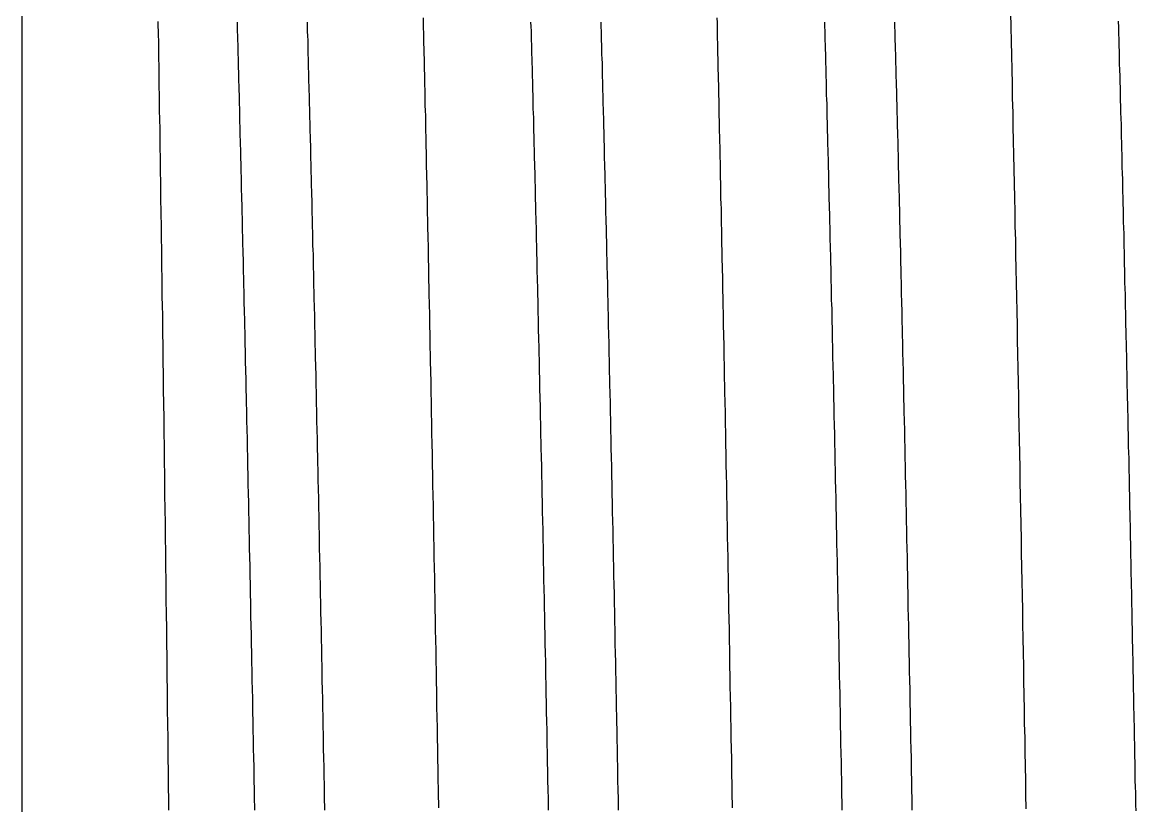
# Model space of a CAD drawing. Header units: millimetres. Extents: x 0 to 3800, y -67 to 2530.
# Drawn here: x 2211.92 to 2217.76, y 974.43 to 978.53 of the extents above; entities that cross this region are included whole.
import ezdxf

# ---------------------------------------------------------------- set-up
doc = ezdxf.new("R2010")
doc.units = ezdxf.units.MM
doc.layers.add('내부선 및 부속', color=4, linetype='Continuous')

msp = doc.modelspace()

# ---------------------------------------------------------------- linework, layer by layer
at = {"layer": '내부선 및 부속', "linetype": 'Continuous'}
msp.add_line((2211.9237, 950.8202), (2211.9237, 981.6162), dxfattribs=at)
at = {"layer": '내부선 및 부속', "linetype": 'Continuous', "flags": 128}
for points in [[(2217.1039, 978.5805), (2217.1059, 978.5065), (2217.1079, 978.4325), (2217.1089, 978.3575), (2217.1109, 978.2835), (2217.1129, 978.2085), (2217.1139, 978.1345), (2217.1159, 978.0595), (2217.1169, 977.9855), (2217.1189, 977.9105), (2217.1209, 977.8365), (2217.1219, 977.7615), (2217.1239, 977.6875), (2217.1249, 977.6125), (2217.1269, 977.5385), (2217.1279, 977.4635), (2217.1299, 977.3895), (2217.1309, 977.3155), (2217.1329, 977.2405), (2217.1339, 977.1665), (2217.1359, 977.0915), (2217.1369, 977.0175), (2217.1389, 976.9425), (2217.1399, 976.8685), (2217.1419, 976.7935), (2217.1429, 976.7195), (2217.1449, 976.6445), (2217.1459, 976.5705), (2217.1469, 976.4955), (2217.1489, 976.4215), (2217.1499, 976.3465), (2217.1519, 976.2725), (2217.1529, 976.1975), (2217.1539, 976.1235), (2217.1559, 976.0485), (2217.1569, 975.9745), (2217.1589, 975.9005), (2217.1599, 975.8255), (2217.1609, 975.7515), (2217.1629, 975.6765), (2217.1639, 975.6025), (2217.1649, 975.5275), (2217.1669, 975.4535), (2217.1679, 975.3785), (2217.1689, 975.3045), (2217.1709, 975.2295), (2217.1719, 975.1555), (2217.1729, 975.0805), (2217.1749, 975.0065), (2217.1759, 974.9315), (2217.1769, 974.8575), (2217.1789, 974.7825), (2217.1799, 974.7085), (2217.1809, 974.6345), (2217.1829, 974.5595), (2217.1839, 974.4855), (2217.1849, 974.4105)], [(2212.6919, 974.4045), (2212.6919, 974.4295), (2212.6919, 974.4545), (2212.6919, 974.4795), (2212.6909, 974.5045), (2212.6909, 974.5295), (2212.6909, 974.5545), (2212.6899, 974.5795), (2212.6899, 974.6045), (2212.6899, 974.6295), (2212.6889, 974.6545), (2212.6889, 974.6795), (2212.6889, 974.7055), (2212.6889, 974.7305), (2212.6879, 974.7555), (2212.6879, 974.7805), (2212.6879, 974.8055), (2212.6869, 974.8305), (2212.6869, 974.8555), (2212.6869, 974.8805), (2212.6859, 974.9055), (2212.6859, 974.9305), (2212.6859, 974.9555), (2212.6859, 974.9805), (2212.6849, 975.0055), (2212.6849, 975.0305), (2212.6849, 975.0555), (2212.6839, 975.0805), (2212.6839, 975.1055), (2212.6839, 975.1305), (2212.6829, 975.1555), (2212.6829, 975.1805), (2212.6829, 975.2055), (2212.6829, 975.2305), (2212.6819, 975.2555), (2212.6819, 975.2805), (2212.6819, 975.3055), (2212.6809, 975.3305), (2212.6809, 975.3555), (2212.6809, 975.3805), (2212.6799, 975.4055), (2212.6799, 975.4315), (2212.6799, 975.4565), (2212.6789, 975.4815), (2212.6789, 975.5065), (2212.6789, 975.5315), (2212.6779, 975.5565), (2212.6779, 975.5815), (2212.6779, 975.6065), (2212.6779, 975.6315), (2212.6769, 975.6565), (2212.6769, 975.6815), (2212.6769, 975.7065), (2212.6759, 975.7315), (2212.6759, 975.7565), (2212.6759, 975.7815), (2212.6749, 975.8065), (2212.6749, 975.8315), (2212.6749, 975.8565), (2212.6739, 975.8815), (2212.6739, 975.9065), (2212.6739, 975.9315), (2212.6729, 975.9565), (2212.6729, 975.9815), (2212.6729, 976.0065), (2212.6719, 976.0315), (2212.6719, 976.0565), (2212.6719, 976.0815), (2212.6719, 976.1065), (2212.6709, 976.1315), (2212.6709, 976.1575), (2212.6709, 976.1825), (2212.6699, 976.2075), (2212.6699, 976.2325), (2212.6699, 976.2325), (2212.6699, 976.2575), (2212.6689, 976.2825), (2212.6689, 976.3075), (2212.6689, 976.3325), (2212.6679, 976.3575), (2212.6679, 976.3825), (2212.6679, 976.4075), (2212.6669, 976.4325), (2212.6669, 976.4575), (2212.6669, 976.4825), (2212.6659, 976.5075), (2212.6659, 976.5325), (2212.6659, 976.5575), (2212.6649, 976.5825), (2212.6649, 976.6075), (2212.6649, 976.6325), (2212.6639, 976.6575), (2212.6639, 976.6825), (2212.6639, 976.7075), (2212.6629, 976.7325), (2212.6629, 976.7575), (2212.6629, 976.7825), (2212.6619, 976.8075), (2212.6619, 976.8325), (2212.6619, 976.8575), (2212.6609, 976.8835), (2212.6609, 976.9085), (2212.6609, 976.9335), (2212.6599, 976.9585), (2212.6599, 976.9835), (2212.6599, 977.0085), (2212.6589, 977.0335), (2212.6589, 977.0585), (2212.6579, 977.0835), (2212.6579, 977.1085), (2212.6579, 977.1335), (2212.6569, 977.1585), (2212.6569, 977.1835), (2212.6569, 977.2085), (2212.6559, 977.2335), (2212.6559, 977.2585), (2212.6559, 977.2835), (2212.6549, 977.3085), (2212.6549, 977.3335), (2212.6549, 977.3585), (2212.6539, 977.3835), (2212.6539, 977.4085), (2212.6539, 977.4335), (2212.6529, 977.4585), (2212.6529, 977.4835), (2212.6519, 977.5085), (2212.6519, 977.5335), (2212.6519, 977.5585), (2212.6509, 977.5835), (2212.6509, 977.6085), (2212.6509, 977.6345), (2212.6499, 977.6595), (2212.6499, 977.6845), (2212.6499, 977.7095), (2212.6489, 977.7345), (2212.6489, 977.7595), (2212.6479, 977.7845), (2212.6479, 977.8095), (2212.6479, 977.8345), (2212.6469, 977.8595), (2212.6469, 977.8845), (2212.6469, 977.9095), (2212.6459, 977.9345), (2212.6459, 977.9595), (2212.6459, 977.9845), (2212.6449, 978.0095), (2212.6449, 978.0345), (2212.6439, 978.0595), (2212.6439, 978.0845), (2212.6439, 978.1095), (2212.6429, 978.1345), (2212.6429, 978.1595), (2212.6419, 978.1845), (2212.6419, 978.2095), (2212.6419, 978.2345), (2212.6409, 978.2595), (2212.6409, 978.2845), (2212.6409, 978.3095), (2212.6399, 978.3345), (2212.6399, 978.3595), (2212.6389, 978.3855), (2212.6389, 978.4105), (2212.6389, 978.4355), (2212.6379, 978.4605), (2212.6379, 978.4855), (2212.6369, 978.5105), (2212.6369, 978.5355)], [(2213.0499, 978.5325), (2213.0499, 978.5085), (2213.0509, 978.4845), (2213.0519, 978.4605), (2213.0519, 978.4375), (2213.0529, 978.4135), (2213.0529, 978.3895), (2213.0539, 978.3655), (2213.0549, 978.3415), (2213.0549, 978.3175), (2213.0559, 978.2935), (2213.0569, 978.2705), (2213.0569, 978.2465), (2213.0579, 978.2225), (2213.0589, 978.1985), (2213.0589, 978.1745), (2213.0599, 978.1505), (2213.0599, 978.1265), (2213.0609, 978.1035), (2213.0619, 978.0795), (2213.0619, 978.0555), (2213.0629, 978.0315), (2213.0629, 978.0075), (2213.0639, 977.9835), (2213.0649, 977.9595), (2213.0649, 977.9365), (2213.0659, 977.9125), (2213.0659, 977.8885), (2213.0669, 977.8645), (2213.0679, 977.8405), (2213.0679, 977.8165), (2213.0689, 977.7925), (2213.0689, 977.7685), (2213.0699, 977.7455), (2213.0709, 977.7215), (2213.0709, 977.6975), (2213.0719, 977.6735), (2213.0719, 977.6495), (2213.0729, 977.6255), (2213.0729, 977.6015), (2213.0739, 977.5785), (2213.0749, 977.5545), (2213.0749, 977.5305), (2213.0759, 977.5065), (2213.0759, 977.4825), (2213.0769, 977.4585), (2213.0769, 977.4345), (2213.0779, 977.4115), (2213.0789, 977.3875), (2213.0789, 977.3635), (2213.0799, 977.3395), (2213.0799, 977.3155), (2213.0809, 977.2915), (2213.0809, 977.2675), (2213.0819, 977.2445), (2213.0819, 977.2205), (2213.0829, 977.1965), (2213.0839, 977.1725), (2213.0839, 977.1485), (2213.0849, 977.1245), (2213.0849, 977.1005), (2213.0859, 977.0775), (2213.0859, 977.0535), (2213.0869, 977.0295), (2213.0869, 977.0055), (2213.0879, 976.9815), (2213.0879, 976.9575), (2213.0889, 976.9335), (2213.0899, 976.9095), (2213.0899, 976.8865), (2213.0909, 976.8625), (2213.0909, 976.8385), (2213.0919, 976.8145), (2213.0919, 976.7905), (2213.0929, 976.7665), (2213.0929, 976.7425), (2213.0939, 976.7195), (2213.0939, 976.6955), (2213.0939, 976.6955), (2213.0949, 976.6715), (2213.0949, 976.6475), (2213.0959, 976.6235), (2213.0959, 976.5995), (2213.0969, 976.5755), (2213.0969, 976.5525), (2213.0979, 976.5285), (2213.0989, 976.5045), (2213.0989, 976.4805), (2213.0999, 976.4565), (2213.0999, 976.4325), (2213.1009, 976.4085), (2213.1009, 976.3855), (2213.1019, 976.3615), (2213.1019, 976.3375), (2213.1029, 976.3135), (2213.1029, 976.2895), (2213.1039, 976.2655), (2213.1039, 976.2415), (2213.1049, 976.2175), (2213.1049, 976.1945), (2213.1059, 976.1705), (2213.1059, 976.1465), (2213.1069, 976.1225), (2213.1069, 976.0985), (2213.1079, 976.0745), (2213.1079, 976.0505), (2213.1089, 976.0275), (2213.1089, 976.0035), (2213.1099, 975.9795), (2213.1099, 975.9555), (2213.1109, 975.9315), (2213.1109, 975.9075), (2213.1119, 975.8835), (2213.1119, 975.8605), (2213.1129, 975.8365), (2213.1129, 975.8125), (2213.1139, 975.7885), (2213.1139, 975.7645), (2213.1149, 975.7405), (2213.1149, 975.7165), (2213.1159, 975.6935), (2213.1159, 975.6695), (2213.1169, 975.6455), (2213.1169, 975.6215), (2213.1179, 975.5975), (2213.1179, 975.5735), (2213.1189, 975.5495), (2213.1189, 975.5255), (2213.1199, 975.5025), (2213.1199, 975.4785), (2213.1209, 975.4545), (2213.1209, 975.4305), (2213.1209, 975.4065), (2213.1219, 975.3825), (2213.1219, 975.3585), (2213.1229, 975.3355), (2213.1229, 975.3115), (2213.1239, 975.2875), (2213.1239, 975.2635), (2213.1249, 975.2395), (2213.1249, 975.2155), (2213.1259, 975.1915), (2213.1259, 975.1685), (2213.1269, 975.1445), (2213.1269, 975.1205), (2213.1279, 975.0965), (2213.1279, 975.0725), (2213.1289, 975.0485), (2213.1289, 975.0245), (2213.1299, 975.0005), (2213.1299, 974.9775), (2213.1299, 974.9535), (2213.1309, 974.9295), (2213.1309, 974.9055), (2213.1319, 974.8815), (2213.1319, 974.8575), (2213.1329, 974.8335), (2213.1329, 974.8105), (2213.1339, 974.7865), (2213.1339, 974.7625), (2213.1349, 974.7385), (2213.1349, 974.7145), (2213.1359, 974.6905), (2213.1359, 974.6665), (2213.1369, 974.6435), (2213.1369, 974.6195), (2213.1369, 974.5955), (2213.1379, 974.5715), (2213.1379, 974.5475), (2213.1389, 974.5235), (2213.1389, 974.4995), (2213.1399, 974.4755), (2213.1399, 974.4525), (2213.1409, 974.4285), (2213.1409, 974.4045)], [(2213.4169, 978.5315), (2213.4179, 978.5075), (2213.4179, 978.4835), (2213.4189, 978.4595), (2213.4199, 978.4355), (2213.4199, 978.4125), (2213.4209, 978.3885), (2213.4209, 978.3645), (2213.4219, 978.3405), (2213.4229, 978.3165), (2213.4229, 978.2925), (2213.4239, 978.2685), (2213.4249, 978.2445), (2213.4249, 978.2215), (2213.4259, 978.1975), (2213.4259, 978.1735), (2213.4269, 978.1495), (2213.4279, 978.1255), (2213.4279, 978.1015), (2213.4289, 978.0775), (2213.4289, 978.0545), (2213.4299, 978.0305), (2213.4309, 978.0065), (2213.4309, 977.9825), (2213.4319, 977.9585), (2213.4329, 977.9345), (2213.4329, 977.9105), (2213.4339, 977.8875), (2213.4339, 977.8635), (2213.4349, 977.8395), (2213.4349, 977.8155), (2213.4359, 977.7915), (2213.4369, 977.7675), (2213.4369, 977.7435), (2213.4379, 977.7205), (2213.4379, 977.6965), (2213.4389, 977.6725), (2213.4399, 977.6485), (2213.4399, 977.6245), (2213.4409, 977.6005), (2213.4409, 977.5765), (2213.4419, 977.5535), (2213.4419, 977.5295), (2213.4429, 977.5055), (2213.4439, 977.4815), (2213.4439, 977.4575), (2213.4449, 977.4335), (2213.4449, 977.4095), (2213.4459, 977.3865), (2213.4459, 977.3625), (2213.4469, 977.3385), (2213.4479, 977.3145), (2213.4479, 977.2905), (2213.4489, 977.2665), (2213.4489, 977.2425), (2213.4499, 977.2185), (2213.4499, 977.1955), (2213.4509, 977.1715), (2213.4509, 977.1475), (2213.4519, 977.1235), (2213.4529, 977.0995), (2213.4529, 977.0755), (2213.4539, 977.0515), (2213.4539, 977.0285), (2213.4549, 977.0045), (2213.4549, 976.9805), (2213.4559, 976.9565), (2213.4559, 976.9325), (2213.4569, 976.9085), (2213.4569, 976.8845), (2213.4579, 976.8615), (2213.4579, 976.8375), (2213.4589, 976.8135), (2213.4599, 976.7895), (2213.4599, 976.7655), (2213.4609, 976.7415), (2213.4609, 976.7175), (2213.4609, 976.7175), (2213.4619, 976.6945), (2213.4619, 976.6705), (2213.4629, 976.6465), (2213.4629, 976.6225), (2213.4639, 976.5985), (2213.4639, 976.5745), (2213.4649, 976.5505), (2213.4649, 976.5265), (2213.4659, 976.5035), (2213.4659, 976.4795), (2213.4669, 976.4555), (2213.4669, 976.4315), (2213.4679, 976.4075), (2213.4679, 976.3835), (2213.4689, 976.3595), (2213.4689, 976.3365), (2213.4699, 976.3125), (2213.4699, 976.2885), (2213.4709, 976.2645), (2213.4709, 976.2405), (2213.4719, 976.2165), (2213.4729, 976.1925), (2213.4729, 976.1695), (2213.4739, 976.1455), (2213.4739, 976.1215), (2213.4749, 976.0975), (2213.4749, 976.0735), (2213.4759, 976.0495), (2213.4759, 976.0255), (2213.4769, 976.0025), (2213.4769, 975.9785), (2213.4779, 975.9545), (2213.4779, 975.9305), (2213.4789, 975.9065), (2213.4789, 975.8825), (2213.4799, 975.8585), (2213.4799, 975.8345), (2213.4799, 975.8115), (2213.4809, 975.7875), (2213.4809, 975.7635), (2213.4819, 975.7395), (2213.4819, 975.7155), (2213.4829, 975.6915), (2213.4829, 975.6675), (2213.4839, 975.6445), (2213.4839, 975.6205), (2213.4849, 975.5965), (2213.4849, 975.5725), (2213.4859, 975.5485), (2213.4859, 975.5245), (2213.4869, 975.5005), (2213.4869, 975.4775), (2213.4879, 975.4535), (2213.4879, 975.4295), (2213.4889, 975.4055), (2213.4889, 975.3815), (2213.4899, 975.3575), (2213.4899, 975.3335), (2213.4909, 975.3095), (2213.4909, 975.2865), (2213.4919, 975.2625), (2213.4919, 975.2385), (2213.4929, 975.2145), (2213.4929, 975.1905), (2213.4939, 975.1665), (2213.4939, 975.1425), (2213.4939, 975.1195), (2213.4949, 975.0955), (2213.4949, 975.0715), (2213.4959, 975.0475), (2213.4959, 975.0235), (2213.4969, 974.9995), (2213.4969, 974.9755), (2213.4979, 974.9525), (2213.4979, 974.9285), (2213.4989, 974.9045), (2213.4989, 974.8805), (2213.4999, 974.8565), (2213.4999, 974.8325), (2213.5009, 974.8085), (2213.5009, 974.7845), (2213.5019, 974.7615), (2213.5019, 974.7375), (2213.5019, 974.7135), (2213.5029, 974.6895), (2213.5029, 974.6655), (2213.5039, 974.6415), (2213.5039, 974.6175), (2213.5049, 974.5945), (2213.5049, 974.5705), (2213.5059, 974.5465), (2213.5059, 974.5225), (2213.5069, 974.4985), (2213.5069, 974.4745), (2213.5069, 974.4505), (2213.5079, 974.4275), (2213.5079, 974.4035)], [(2214.0249, 978.5555), (2214.0259, 978.5285), (2214.0259, 978.5015), (2214.0269, 978.4745), (2214.0279, 978.4475), (2214.0279, 978.4205), (2214.0289, 978.3935), (2214.0289, 978.3665), (2214.0299, 978.3395), (2214.0309, 978.3115), (2214.0309, 978.2845), (2214.0319, 978.2575), (2214.0319, 978.2305), (2214.0329, 978.2035), (2214.0339, 978.1765), (2214.0339, 978.1495), (2214.0349, 978.1225), (2214.0349, 978.0955), (2214.0359, 978.0685), (2214.0369, 978.0415), (2214.0369, 978.0145), (2214.0379, 977.9875), (2214.0379, 977.9605), (2214.0389, 977.9335), (2214.0389, 977.9065), (2214.0399, 977.8795), (2214.0409, 977.8525), (2214.0409, 977.8255), (2214.0419, 977.7975), (2214.0419, 977.7705), (2214.0429, 977.7435), (2214.0429, 977.7165), (2214.0439, 977.6895), (2214.0449, 977.6625), (2214.0449, 977.6355), (2214.0459, 977.6085), (2214.0459, 977.5815), (2214.0469, 977.5545), (2214.0469, 977.5275), (2214.0479, 977.5005), (2214.0479, 977.4735), (2214.0489, 977.4465), (2214.0499, 977.4195), (2214.0499, 977.3925), (2214.0509, 977.3655), (2214.0509, 977.3385), (2214.0519, 977.3105), (2214.0519, 977.2835), (2214.0529, 977.2565), (2214.0529, 977.2295), (2214.0529, 977.2295), (2214.0539, 977.2025), (2214.0539, 977.1755), (2214.0549, 977.1485), (2214.0559, 977.1215), (2214.0559, 977.0945), (2214.0569, 977.0675), (2214.0569, 977.0405), (2214.0579, 977.0135), (2214.0579, 976.9865), (2214.0589, 976.9595), (2214.0589, 976.9325), (2214.0599, 976.9055), (2214.0599, 976.8785), (2214.0609, 976.8515), (2214.0609, 976.8245), (2214.0619, 976.7965), (2214.0619, 976.7695), (2214.0629, 976.7425), (2214.0639, 976.7155), (2214.0639, 976.6885), (2214.0649, 976.6615), (2214.0649, 976.6345), (2214.0659, 976.6075), (2214.0659, 976.5805), (2214.0669, 976.5535), (2214.0669, 976.5265), (2214.0679, 976.4995), (2214.0679, 976.4725), (2214.0689, 976.4455), (2214.0689, 976.4185), (2214.0699, 976.3915), (2214.0699, 976.3645), (2214.0709, 976.3375), (2214.0709, 976.3095), (2214.0719, 976.2825), (2214.0719, 976.2555), (2214.0729, 976.2285), (2214.0729, 976.2015), (2214.0739, 976.1745), (2214.0739, 976.1475), (2214.0749, 976.1205), (2214.0749, 976.0935), (2214.0759, 976.0665), (2214.0759, 976.0395), (2214.0769, 976.0125), (2214.0769, 975.9855), (2214.0779, 975.9585), (2214.0779, 975.9315), (2214.0789, 975.9045), (2214.0789, 975.8775), (2214.0799, 975.8505), (2214.0799, 975.8235), (2214.0809, 975.7955), (2214.0809, 975.7685), (2214.0819, 975.7415), (2214.0819, 975.7145), (2214.0829, 975.6875), (2214.0829, 975.6605), (2214.0839, 975.6335), (2214.0839, 975.6065), (2214.0849, 975.5795), (2214.0849, 975.5525), (2214.0859, 975.5255), (2214.0859, 975.4985), (2214.0869, 975.4715), (2214.0869, 975.4445), (2214.0879, 975.4175), (2214.0879, 975.3905), (2214.0889, 975.3635), (2214.0889, 975.3365), (2214.0899, 975.3085), (2214.0899, 975.2815), (2214.0909, 975.2545), (2214.0909, 975.2275), (2214.0919, 975.2005), (2214.0919, 975.1735), (2214.0929, 975.1465), (2214.0929, 975.1195), (2214.0939, 975.0925), (2214.0939, 975.0655), (2214.0949, 975.0385), (2214.0949, 975.0115), (2214.0959, 974.9845), (2214.0959, 974.9575), (2214.0959, 974.9305), (2214.0969, 974.9035), (2214.0969, 974.8765), (2214.0979, 974.8495), (2214.0979, 974.8215), (2214.0989, 974.7945), (2214.0989, 974.7675), (2214.0999, 974.7405), (2214.0999, 974.7135), (2214.1009, 974.6865), (2214.1009, 974.6595), (2214.1019, 974.6325), (2214.1019, 974.6055), (2214.1029, 974.5785), (2214.1029, 974.5515), (2214.1039, 974.5245), (2214.1039, 974.5245), (2214.1039, 974.4975), (2214.1039, 974.4705), (2214.1049, 974.4435), (2214.1049, 974.4165)], [(2214.5889, 978.5325), (2214.5899, 978.5085), (2214.5909, 978.4845), (2214.5909, 978.4605), (2214.5919, 978.4375), (2214.5929, 978.4135), (2214.5929, 978.3895), (2214.5939, 978.3655), (2214.5949, 978.3415), (2214.5949, 978.3175), (2214.5959, 978.2935), (2214.5959, 978.2705), (2214.5969, 978.2465), (2214.5979, 978.2225), (2214.5979, 978.1985), (2214.5989, 978.1745), (2214.5999, 978.1505), (2214.5999, 978.1265), (2214.6009, 978.1035), (2214.6009, 978.0795), (2214.6019, 978.0555), (2214.6029, 978.0315), (2214.6029, 978.0075), (2214.6039, 977.9835), (2214.6039, 977.9595), (2214.6049, 977.9365), (2214.6059, 977.9125), (2214.6059, 977.8885), (2214.6069, 977.8645), (2214.6069, 977.8405), (2214.6079, 977.8165), (2214.6089, 977.7925), (2214.6089, 977.7695), (2214.6099, 977.7455), (2214.6099, 977.7215), (2214.6109, 977.6975), (2214.6119, 977.6735), (2214.6119, 977.6495), (2214.6129, 977.6255), (2214.6129, 977.6015), (2214.6139, 977.5785), (2214.6139, 977.5545), (2214.6149, 977.5305), (2214.6159, 977.5065), (2214.6159, 977.4825), (2214.6169, 977.4585), (2214.6169, 977.4345), (2214.6179, 977.4115), (2214.6179, 977.3875), (2214.6189, 977.3635), (2214.6199, 977.3395), (2214.6199, 977.3155), (2214.6209, 977.2915), (2214.6209, 977.2675), (2214.6219, 977.2445), (2214.6219, 977.2205), (2214.6229, 977.1965), (2214.6229, 977.1725), (2214.6239, 977.1485), (2214.6239, 977.1245), (2214.6249, 977.1005), (2214.6259, 977.0775), (2214.6259, 977.0535), (2214.6269, 977.0295), (2214.6269, 977.0055), (2214.6279, 976.9815), (2214.6279, 976.9575), (2214.6289, 976.9335), (2214.6289, 976.9095), (2214.6299, 976.8865), (2214.6299, 976.8625), (2214.6309, 976.8385), (2214.6319, 976.8145), (2214.6319, 976.7905), (2214.6329, 976.7665), (2214.6329, 976.7425), (2214.6339, 976.7195), (2214.6339, 976.6955), (2214.6339, 976.6955), (2214.6349, 976.6715), (2214.6349, 976.6475), (2214.6359, 976.6235), (2214.6359, 976.5995), (2214.6369, 976.5755), (2214.6369, 976.5525), (2214.6379, 976.5285), (2214.6379, 976.5045), (2214.6389, 976.4805), (2214.6389, 976.4565), (2214.6399, 976.4325), (2214.6399, 976.4085), (2214.6409, 976.3855), (2214.6409, 976.3615), (2214.6419, 976.3375), (2214.6419, 976.3135), (2214.6429, 976.2895), (2214.6439, 976.2655), (2214.6439, 976.2415), (2214.6449, 976.2175), (2214.6449, 976.1945), (2214.6459, 976.1705), (2214.6459, 976.1465), (2214.6469, 976.1225), (2214.6469, 976.0985), (2214.6479, 976.0745), (2214.6479, 976.0505), (2214.6489, 976.0275), (2214.6489, 976.0035), (2214.6499, 975.9795), (2214.6499, 975.9555), (2214.6509, 975.9315), (2214.6509, 975.9075), (2214.6519, 975.8835), (2214.6519, 975.8605), (2214.6529, 975.8365), (2214.6529, 975.8125), (2214.6539, 975.7885), (2214.6539, 975.7645), (2214.6549, 975.7405), (2214.6549, 975.7165), (2214.6549, 975.6935), (2214.6559, 975.6695), (2214.6559, 975.6455), (2214.6569, 975.6215), (2214.6569, 975.5975), (2214.6579, 975.5735), (2214.6579, 975.5495), (2214.6589, 975.5255), (2214.6589, 975.5025), (2214.6599, 975.4785), (2214.6599, 975.4545), (2214.6609, 975.4305), (2214.6609, 975.4065), (2214.6619, 975.3825), (2214.6619, 975.3585), (2214.6629, 975.3355), (2214.6629, 975.3115), (2214.6639, 975.2875), (2214.6639, 975.2635), (2214.6649, 975.2395), (2214.6649, 975.2155), (2214.6659, 975.1915), (2214.6659, 975.1685), (2214.6669, 975.1445), (2214.6669, 975.1205), (2214.6669, 975.0965), (2214.6679, 975.0725), (2214.6679, 975.0485), (2214.6689, 975.0245), (2214.6689, 975.0005), (2214.6699, 974.9775), (2214.6699, 974.9535), (2214.6709, 974.9295), (2214.6709, 974.9055), (2214.6719, 974.8815), (2214.6719, 974.8575), (2214.6729, 974.8335), (2214.6729, 974.8105), (2214.6739, 974.7865), (2214.6739, 974.7625), (2214.6739, 974.7385), (2214.6749, 974.7145), (2214.6749, 974.6905), (2214.6759, 974.6665), (2214.6759, 974.6435), (2214.6769, 974.6195), (2214.6769, 974.5955), (2214.6779, 974.5715), (2214.6779, 974.5475), (2214.6789, 974.5235), (2214.6789, 974.4995), (2214.6799, 974.4755), (2214.6799, 974.4525), (2214.6799, 974.4285), (2214.6809, 974.4045)], [(2214.9569, 978.5315), (2214.9569, 978.5075), (2214.9579, 978.4835), (2214.9589, 978.4595), (2214.9589, 978.4355), (2214.9599, 978.4125), (2214.9609, 978.3885), (2214.9609, 978.3645), (2214.9619, 978.3405), (2214.9629, 978.3165), (2214.9629, 978.2925), (2214.9639, 978.2685), (2214.9639, 978.2455), (2214.9649, 978.2215), (2214.9659, 978.1975), (2214.9659, 978.1735), (2214.9669, 978.1495), (2214.9669, 978.1255), (2214.9679, 978.1015), (2214.9689, 978.0775), (2214.9689, 978.0545), (2214.9699, 978.0305), (2214.9709, 978.0065), (2214.9709, 977.9825), (2214.9719, 977.9585), (2214.9719, 977.9345), (2214.9729, 977.9105), (2214.9739, 977.8875), (2214.9739, 977.8635), (2214.9749, 977.8395), (2214.9749, 977.8155), (2214.9759, 977.7915), (2214.9759, 977.7675), (2214.9769, 977.7435), (2214.9779, 977.7205), (2214.9779, 977.6965), (2214.9789, 977.6725), (2214.9789, 977.6485), (2214.9799, 977.6245), (2214.9809, 977.6005), (2214.9809, 977.5765), (2214.9819, 977.5535), (2214.9819, 977.5295), (2214.9829, 977.5055), (2214.9829, 977.4815), (2214.9839, 977.4575), (2214.9849, 977.4335), (2214.9849, 977.4095), (2214.9859, 977.3865), (2214.9859, 977.3625), (2214.9869, 977.3385), (2214.9869, 977.3145), (2214.9879, 977.2905), (2214.9879, 977.2665), (2214.9889, 977.2425), (2214.9899, 977.2185), (2214.9899, 977.1955), (2214.9909, 977.1715), (2214.9909, 977.1475), (2214.9919, 977.1235), (2214.9919, 977.0995), (2214.9929, 977.0755), (2214.9929, 977.0515), (2214.9939, 977.0285), (2214.9949, 977.0045), (2214.9949, 976.9805), (2214.9959, 976.9565), (2214.9959, 976.9325), (2214.9969, 976.9085), (2214.9969, 976.8845), (2214.9979, 976.8615), (2214.9979, 976.8375), (2214.9989, 976.8135), (2214.9989, 976.7895), (2214.9999, 976.7655), (2214.9999, 976.7415), (2215.0009, 976.7175), (2215.0009, 976.7175), (2215.0009, 976.6945), (2215.0019, 976.6705), (2215.0029, 976.6465), (2215.0029, 976.6225), (2215.0039, 976.5985), (2215.0039, 976.5745), (2215.0049, 976.5505), (2215.0049, 976.5265), (2215.0059, 976.5035), (2215.0059, 976.4795), (2215.0069, 976.4555), (2215.0069, 976.4315), (2215.0079, 976.4075), (2215.0079, 976.3835), (2215.0089, 976.3595), (2215.0089, 976.3365), (2215.0099, 976.3125), (2215.0099, 976.2885), (2215.0109, 976.2645), (2215.0109, 976.2405), (2215.0119, 976.2165), (2215.0119, 976.1925), (2215.0129, 976.1695), (2215.0129, 976.1455), (2215.0139, 976.1215), (2215.0139, 976.0975), (2215.0149, 976.0735), (2215.0149, 976.0495), (2215.0159, 976.0255), (2215.0159, 976.0025), (2215.0169, 975.9785), (2215.0169, 975.9545), (2215.0179, 975.9305), (2215.0179, 975.9065), (2215.0189, 975.8825), (2215.0189, 975.8585), (2215.0199, 975.8345), (2215.0199, 975.8115), (2215.0209, 975.7875), (2215.0209, 975.7635), (2215.0219, 975.7395), (2215.0219, 975.7155), (2215.0229, 975.6915), (2215.0229, 975.6675), (2215.0239, 975.6445), (2215.0239, 975.6205), (2215.0249, 975.5965), (2215.0249, 975.5725), (2215.0259, 975.5485), (2215.0259, 975.5245), (2215.0269, 975.5005), (2215.0269, 975.4775), (2215.0279, 975.4535), (2215.0279, 975.4295), (2215.0289, 975.4055), (2215.0289, 975.3815), (2215.0299, 975.3575), (2215.0299, 975.3335), (2215.0309, 975.3095), (2215.0309, 975.2865), (2215.0309, 975.2625), (2215.0319, 975.2385), (2215.0319, 975.2145), (2215.0329, 975.1905), (2215.0329, 975.1665), (2215.0339, 975.1425), (2215.0339, 975.1195), (2215.0349, 975.0955), (2215.0349, 975.0715), (2215.0359, 975.0475), (2215.0359, 975.0235), (2215.0369, 974.9995), (2215.0369, 974.9755), (2215.0379, 974.9525), (2215.0379, 974.9285), (2215.0389, 974.9045), (2215.0389, 974.8805), (2215.0389, 974.8565), (2215.0399, 974.8325), (2215.0399, 974.8085), (2215.0409, 974.7845), (2215.0409, 974.7615), (2215.0419, 974.7375), (2215.0419, 974.7135), (2215.0429, 974.6895), (2215.0429, 974.6655), (2215.0439, 974.6415), (2215.0439, 974.6175), (2215.0449, 974.5945), (2215.0449, 974.5705), (2215.0449, 974.5465), (2215.0459, 974.5225), (2215.0459, 974.4985), (2215.0469, 974.4745), (2215.0469, 974.4505), (2215.0479, 974.4275), (2215.0479, 974.4035)], [(2215.5649, 978.5555), (2215.5659, 978.5285), (2215.5659, 978.5015), (2215.5669, 978.4745), (2215.5669, 978.4475), (2215.5679, 978.4205), (2215.5689, 978.3935), (2215.5689, 978.3665), (2215.5699, 978.3395), (2215.5699, 978.3115), (2215.5709, 978.2845), (2215.5719, 978.2575), (2215.5719, 978.2305), (2215.5729, 978.2035), (2215.5729, 978.1765), (2215.5739, 978.1495), (2215.5749, 978.1225), (2215.5749, 978.0955), (2215.5759, 978.0685), (2215.5759, 978.0415), (2215.5769, 978.0145), (2215.5779, 977.9875), (2215.5779, 977.9605), (2215.5789, 977.9335), (2215.5789, 977.9065), (2215.5799, 977.8795), (2215.5799, 977.8525), (2215.5809, 977.8255), (2215.5819, 977.7975), (2215.5819, 977.7705), (2215.5829, 977.7435), (2215.5829, 977.7165), (2215.5839, 977.6895), (2215.5839, 977.6625), (2215.5849, 977.6355), (2215.5849, 977.6085), (2215.5859, 977.5815), (2215.5869, 977.5545), (2215.5869, 977.5275), (2215.5879, 977.5005), (2215.5879, 977.4735), (2215.5889, 977.4465), (2215.5889, 977.4195), (2215.5899, 977.3925), (2215.5899, 977.3655), (2215.5909, 977.3385), (2215.5919, 977.3105), (2215.5919, 977.2835), (2215.5929, 977.2565), (2215.5929, 977.2295), (2215.5929, 977.2295), (2215.5939, 977.2025), (2215.5939, 977.1755), (2215.5949, 977.1485), (2215.5949, 977.1215), (2215.5959, 977.0945), (2215.5959, 977.0675), (2215.5969, 977.0405), (2215.5979, 977.0135), (2215.5979, 976.9865), (2215.5989, 976.9595), (2215.5989, 976.9325), (2215.5999, 976.9055), (2215.5999, 976.8785), (2215.6009, 976.8515), (2215.6009, 976.8245), (2215.6019, 976.7965), (2215.6019, 976.7695), (2215.6029, 976.7425), (2215.6029, 976.7155), (2215.6039, 976.6885), (2215.6039, 976.6615), (2215.6049, 976.6345), (2215.6049, 976.6075), (2215.6059, 976.5805), (2215.6069, 976.5535), (2215.6069, 976.5265), (2215.6079, 976.4995), (2215.6079, 976.4725), (2215.6089, 976.4455), (2215.6089, 976.4185), (2215.6099, 976.3915), (2215.6099, 976.3645), (2215.6109, 976.3375), (2215.6109, 976.3095), (2215.6119, 976.2825), (2215.6119, 976.2555), (2215.6129, 976.2285), (2215.6129, 976.2015), (2215.6139, 976.1745), (2215.6139, 976.1475), (2215.6149, 976.1205), (2215.6149, 976.0935), (2215.6159, 976.0665), (2215.6159, 976.0395), (2215.6169, 976.0125), (2215.6169, 975.9855), (2215.6179, 975.9585), (2215.6179, 975.9315), (2215.6189, 975.9045), (2215.6189, 975.8775), (2215.6199, 975.8505), (2215.6199, 975.8235), (2215.6209, 975.7955), (2215.6209, 975.7685), (2215.6219, 975.7415), (2215.6219, 975.7145), (2215.6229, 975.6875), (2215.6229, 975.6605), (2215.6239, 975.6335), (2215.6239, 975.6065), (2215.6249, 975.5795), (2215.6249, 975.5525), (2215.6259, 975.5255), (2215.6259, 975.4985), (2215.6269, 975.4715), (2215.6269, 975.4445), (2215.6279, 975.4175), (2215.6279, 975.3905), (2215.6289, 975.3635), (2215.6289, 975.3365), (2215.6299, 975.3085), (2215.6299, 975.2815), (2215.6309, 975.2545), (2215.6309, 975.2275), (2215.6309, 975.2005), (2215.6319, 975.1735), (2215.6319, 975.1465), (2215.6329, 975.1195), (2215.6329, 975.0925), (2215.6339, 975.0655), (2215.6339, 975.0385), (2215.6349, 975.0115), (2215.6349, 974.9845), (2215.6359, 974.9575), (2215.6359, 974.9305), (2215.6369, 974.9035), (2215.6369, 974.8765), (2215.6379, 974.8495), (2215.6379, 974.8215), (2215.6389, 974.7945), (2215.6389, 974.7675), (2215.6399, 974.7405), (2215.6399, 974.7135), (2215.6409, 974.6865), (2215.6409, 974.6595), (2215.6409, 974.6325), (2215.6419, 974.6055), (2215.6419, 974.5785), (2215.6429, 974.5515), (2215.6429, 974.5245), (2215.6429, 974.5245), (2215.6439, 974.4975), (2215.6439, 974.4705), (2215.6449, 974.4435), (2215.6449, 974.4165)], [(2216.1289, 978.5325), (2216.1299, 978.5085), (2216.1309, 978.4845), (2216.1309, 978.4605), (2216.1319, 978.4375), (2216.1329, 978.4135), (2216.1329, 978.3895), (2216.1339, 978.3655), (2216.1339, 978.3415), (2216.1349, 978.3175), (2216.1359, 978.2935), (2216.1359, 978.2705), (2216.1369, 978.2465), (2216.1379, 978.2225), (2216.1379, 978.1985), (2216.1389, 978.1745), (2216.1389, 978.1505), (2216.1399, 978.1265), (2216.1409, 978.1035), (2216.1409, 978.0795), (2216.1419, 978.0555), (2216.1419, 978.0315), (2216.1429, 978.0075), (2216.1439, 977.9835), (2216.1439, 977.9595), (2216.1449, 977.9365), (2216.1449, 977.9125), (2216.1459, 977.8885), (2216.1469, 977.8645), (2216.1469, 977.8405), (2216.1479, 977.8165), (2216.1479, 977.7925), (2216.1489, 977.7695), (2216.1499, 977.7455), (2216.1499, 977.7215), (2216.1509, 977.6975), (2216.1509, 977.6735), (2216.1519, 977.6495), (2216.1529, 977.6255), (2216.1529, 977.6015), (2216.1539, 977.5785), (2216.1539, 977.5545), (2216.1549, 977.5305), (2216.1549, 977.5065), (2216.1559, 977.4825), (2216.1569, 977.4585), (2216.1569, 977.4345), (2216.1579, 977.4115), (2216.1579, 977.3875), (2216.1589, 977.3635), (2216.1589, 977.3395), (2216.1599, 977.3155), (2216.1599, 977.2915), (2216.1609, 977.2675), (2216.1619, 977.2445), (2216.1619, 977.2205), (2216.1629, 977.1965), (2216.1629, 977.1725), (2216.1639, 977.1485), (2216.1639, 977.1245), (2216.1649, 977.1005), (2216.1649, 977.0775), (2216.1659, 977.0535), (2216.1669, 977.0295), (2216.1669, 977.0055), (2216.1679, 976.9815), (2216.1679, 976.9575), (2216.1689, 976.9335), (2216.1689, 976.9105), (2216.1699, 976.8865), (2216.1699, 976.8625), (2216.1709, 976.8385), (2216.1709, 976.8145), (2216.1719, 976.7905), (2216.1719, 976.7665), (2216.1729, 976.7425), (2216.1729, 976.7195), (2216.1739, 976.6955), (2216.1739, 976.6955), (2216.1749, 976.6715), (2216.1749, 976.6475), (2216.1759, 976.6235), (2216.1759, 976.5995), (2216.1769, 976.5755), (2216.1769, 976.5525), (2216.1779, 976.5285), (2216.1779, 976.5045), (2216.1789, 976.4805), (2216.1789, 976.4565), (2216.1799, 976.4325), (2216.1799, 976.4085), (2216.1809, 976.3855), (2216.1809, 976.3615), (2216.1819, 976.3375), (2216.1819, 976.3135), (2216.1829, 976.2895), (2216.1829, 976.2655), (2216.1839, 976.2415), (2216.1839, 976.2175), (2216.1849, 976.1945), (2216.1849, 976.1705), (2216.1859, 976.1465), (2216.1859, 976.1225), (2216.1869, 976.0985), (2216.1869, 976.0745), (2216.1879, 976.0505), (2216.1879, 976.0275), (2216.1889, 976.0035), (2216.1889, 975.9795), (2216.1899, 975.9555), (2216.1899, 975.9315), (2216.1909, 975.9075), (2216.1909, 975.8835), (2216.1919, 975.8605), (2216.1919, 975.8365), (2216.1929, 975.8125), (2216.1929, 975.7885), (2216.1939, 975.7645), (2216.1939, 975.7405), (2216.1949, 975.7165), (2216.1949, 975.6935), (2216.1959, 975.6695), (2216.1959, 975.6455), (2216.1969, 975.6215), (2216.1969, 975.5975), (2216.1979, 975.5735), (2216.1979, 975.5495), (2216.1989, 975.5255), (2216.1989, 975.5025), (2216.1999, 975.4785), (2216.1999, 975.4545), (2216.2009, 975.4305), (2216.2009, 975.4065), (2216.2019, 975.3825), (2216.2019, 975.3585), (2216.2029, 975.3355), (2216.2029, 975.3115), (2216.2039, 975.2875), (2216.2039, 975.2635), (2216.2039, 975.2395), (2216.2049, 975.2155), (2216.2049, 975.1915), (2216.2059, 975.1685), (2216.2059, 975.1445), (2216.2069, 975.1205), (2216.2069, 975.0965), (2216.2079, 975.0725), (2216.2079, 975.0485), (2216.2089, 975.0245), (2216.2089, 975.0005), (2216.2099, 974.9775), (2216.2099, 974.9535), (2216.2109, 974.9295), (2216.2109, 974.9055), (2216.2119, 974.8815), (2216.2119, 974.8575), (2216.2119, 974.8335), (2216.2129, 974.8105), (2216.2129, 974.7865), (2216.2139, 974.7625), (2216.2139, 974.7385), (2216.2149, 974.7145), (2216.2149, 974.6905), (2216.2159, 974.6665), (2216.2159, 974.6435), (2216.2169, 974.6195), (2216.2169, 974.5955), (2216.2179, 974.5715), (2216.2179, 974.5475), (2216.2179, 974.5235), (2216.2189, 974.4995), (2216.2189, 974.4755), (2216.2199, 974.4525), (2216.2199, 974.4285), (2216.2209, 974.4045)], [(2216.4969, 978.5315), (2216.4969, 978.5075), (2216.4979, 978.4835), (2216.4989, 978.4595), (2216.4989, 978.4355), (2216.4999, 978.4125), (2216.4999, 978.3885), (2216.5009, 978.3645), (2216.5019, 978.3405), (2216.5019, 978.3165), (2216.5029, 978.2925), (2216.5039, 978.2685), (2216.5039, 978.2455), (2216.5049, 978.2215), (2216.5049, 978.1975), (2216.5059, 978.1735), (2216.5069, 978.1495), (2216.5069, 978.1255), (2216.5079, 978.1015), (2216.5089, 978.0775), (2216.5089, 978.0545), (2216.5099, 978.0305), (2216.5099, 978.0065), (2216.5109, 977.9825), (2216.5119, 977.9585), (2216.5119, 977.9345), (2216.5129, 977.9105), (2216.5129, 977.8875), (2216.5139, 977.8635), (2216.5149, 977.8395), (2216.5149, 977.8155), (2216.5159, 977.7915), (2216.5159, 977.7675), (2216.5169, 977.7435), (2216.5169, 977.7205), (2216.5179, 977.6965), (2216.5189, 977.6725), (2216.5189, 977.6485), (2216.5199, 977.6245), (2216.5199, 977.6005), (2216.5209, 977.5765), (2216.5219, 977.5535), (2216.5219, 977.5295), (2216.5229, 977.5055), (2216.5229, 977.4815), (2216.5239, 977.4575), (2216.5239, 977.4335), (2216.5249, 977.4095), (2216.5259, 977.3865), (2216.5259, 977.3625), (2216.5269, 977.3385), (2216.5269, 977.3145), (2216.5279, 977.2905), (2216.5279, 977.2665), (2216.5289, 977.2425), (2216.5289, 977.2195), (2216.5299, 977.1955), (2216.5309, 977.1715), (2216.5309, 977.1475), (2216.5319, 977.1235), (2216.5319, 977.0995), (2216.5329, 977.0755), (2216.5329, 977.0515), (2216.5339, 977.0285), (2216.5339, 977.0045), (2216.5349, 976.9805), (2216.5349, 976.9565), (2216.5359, 976.9325), (2216.5369, 976.9085), (2216.5369, 976.8845), (2216.5379, 976.8615), (2216.5379, 976.8375), (2216.5389, 976.8135), (2216.5389, 976.7895), (2216.5399, 976.7655), (2216.5399, 976.7415), (2216.5409, 976.7175), (2216.5409, 976.7175), (2216.5409, 976.6945), (2216.5419, 976.6705), (2216.5419, 976.6465), (2216.5429, 976.6225), (2216.5429, 976.5985), (2216.5439, 976.5745), (2216.5439, 976.5505), (2216.5449, 976.5275), (2216.5449, 976.5035), (2216.5459, 976.4795), (2216.5469, 976.4555), (2216.5469, 976.4315), (2216.5479, 976.4075), (2216.5479, 976.3835), (2216.5489, 976.3595), (2216.5489, 976.3365), (2216.5499, 976.3125), (2216.5499, 976.2885), (2216.5509, 976.2645), (2216.5509, 976.2405), (2216.5519, 976.2165), (2216.5519, 976.1925), (2216.5529, 976.1695), (2216.5529, 976.1455), (2216.5539, 976.1215), (2216.5539, 976.0975), (2216.5549, 976.0735), (2216.5549, 976.0495), (2216.5559, 976.0255), (2216.5559, 976.0025), (2216.5569, 975.9785), (2216.5569, 975.9545), (2216.5579, 975.9305), (2216.5579, 975.9065), (2216.5589, 975.8825), (2216.5589, 975.8585), (2216.5599, 975.8345), (2216.5599, 975.8115), (2216.5609, 975.7875), (2216.5609, 975.7635), (2216.5619, 975.7395), (2216.5619, 975.7155), (2216.5629, 975.6915), (2216.5629, 975.6675), (2216.5639, 975.6445), (2216.5639, 975.6205), (2216.5649, 975.5965), (2216.5649, 975.5725), (2216.5659, 975.5485), (2216.5659, 975.5245), (2216.5659, 975.5005), (2216.5669, 975.4775), (2216.5669, 975.4535), (2216.5679, 975.4295), (2216.5679, 975.4055), (2216.5689, 975.3815), (2216.5689, 975.3575), (2216.5699, 975.3335), (2216.5699, 975.3095), (2216.5709, 975.2865), (2216.5709, 975.2625), (2216.5719, 975.2385), (2216.5719, 975.2145), (2216.5729, 975.1905), (2216.5729, 975.1665), (2216.5739, 975.1425), (2216.5739, 975.1195), (2216.5749, 975.0955), (2216.5749, 975.0715), (2216.5759, 975.0475), (2216.5759, 975.0235), (2216.5759, 974.9995), (2216.5769, 974.9755), (2216.5769, 974.9525), (2216.5779, 974.9285), (2216.5779, 974.9045), (2216.5789, 974.8805), (2216.5789, 974.8565), (2216.5799, 974.8325), (2216.5799, 974.8085), (2216.5809, 974.7855), (2216.5809, 974.7615), (2216.5819, 974.7375), (2216.5819, 974.7135), (2216.5829, 974.6895), (2216.5829, 974.6655), (2216.5829, 974.6415), (2216.5839, 974.6175), (2216.5839, 974.5945), (2216.5849, 974.5705), (2216.5849, 974.5465), (2216.5859, 974.5225), (2216.5859, 974.4985), (2216.5869, 974.4745), (2216.5869, 974.4505), (2216.5879, 974.4275), (2216.5879, 974.4035)], [(2217.6689, 978.5365), (2217.6699, 978.5045), (2217.6709, 978.4725), (2217.6719, 978.4405), (2217.6729, 978.4085), (2217.6739, 978.3775), (2217.6739, 978.3455), (2217.6749, 978.3135), (2217.6759, 978.2815), (2217.6769, 978.2495), (2217.6779, 978.2185), (2217.6789, 978.1865), (2217.6799, 978.1545), (2217.6799, 978.1225), (2217.6809, 978.0905), (2217.6819, 978.0585), (2217.6829, 978.0275), (2217.6839, 977.9955), (2217.6839, 977.9635), (2217.6849, 977.9315), (2217.6859, 977.8995), (2217.6869, 977.8685), (2217.6879, 977.8365), (2217.6879, 977.8045), (2217.6889, 977.7725), (2217.6899, 977.7405), (2217.6909, 977.7085), (2217.6909, 977.6775), (2217.6919, 977.6455), (2217.6929, 977.6135), (2217.6939, 977.5815), (2217.6949, 977.5495), (2217.6949, 977.5185), (2217.6959, 977.4865), (2217.6969, 977.4545), (2217.6979, 977.4225), (2217.6979, 977.3905), (2217.6989, 977.3585), (2217.6999, 977.3275), (2217.7009, 977.2955), (2217.7009, 977.2635), (2217.7019, 977.2315), (2217.7029, 977.1995), (2217.7029, 977.1685), (2217.7039, 977.1365), (2217.7049, 977.1045), (2217.7059, 977.0725), (2217.7059, 977.0405), (2217.7069, 977.0085), (2217.7079, 976.9775), (2217.7079, 976.9455), (2217.7089, 976.9135), (2217.7099, 976.8815), (2217.7109, 976.8495), (2217.7109, 976.8175), (2217.7119, 976.7865), (2217.7129, 976.7545), (2217.7129, 976.7225), (2217.7139, 976.6905), (2217.7149, 976.6585), (2217.7149, 976.6275), (2217.7159, 976.5955), (2217.7169, 976.5635), (2217.7179, 976.5315), (2217.7179, 976.4995), (2217.7189, 976.4675), (2217.7199, 976.4365), (2217.7199, 976.4045), (2217.7209, 976.3725), (2217.7219, 976.3405), (2217.7219, 976.3085), (2217.7229, 976.2775), (2217.7239, 976.2455), (2217.7239, 976.2455), (2217.7239, 976.2135), (2217.7249, 976.1815), (2217.7259, 976.1495), (2217.7259, 976.1175), (2217.7269, 976.0865), (2217.7279, 976.0545), (2217.7279, 976.0225), (2217.7289, 975.9905), (2217.7299, 975.9585), (2217.7299, 975.9265), (2217.7309, 975.8955), (2217.7319, 975.8635), (2217.7319, 975.8315), (2217.7329, 975.7995), (2217.7339, 975.7675), (2217.7339, 975.7365), (2217.7349, 975.7045), (2217.7349, 975.6725), (2217.7359, 975.6405), (2217.7369, 975.6085), (2217.7369, 975.5765), (2217.7379, 975.5455), (2217.7389, 975.5135), (2217.7389, 975.4815), (2217.7399, 975.4495), (2217.7409, 975.4175), (2217.7409, 975.3865), (2217.7419, 975.3545), (2217.7429, 975.3225), (2217.7429, 975.2905), (2217.7439, 975.2585), (2217.7439, 975.2265), (2217.7449, 975.1955), (2217.7459, 975.1635), (2217.7459, 975.1315), (2217.7469, 975.0995), (2217.7479, 975.0675), (2217.7479, 975.0355), (2217.7489, 975.0045), (2217.7489, 974.9725), (2217.7499, 974.9405), (2217.7509, 974.9085), (2217.7509, 974.8765), (2217.7519, 974.8455), (2217.7529, 974.8135), (2217.7529, 974.7815), (2217.7539, 974.7495), (2217.7539, 974.7175), (2217.7549, 974.6855), (2217.7559, 974.6545), (2217.7559, 974.6225), (2217.7569, 974.5905), (2217.7569, 974.5585), (2217.7579, 974.5265), (2217.7589, 974.4945), (2217.7589, 974.4635), (2217.7599, 974.4315), (2217.7609, 974.3995)]]:
    msp.add_lwpolyline(points, dxfattribs=at)

doc.saveas('drawing.dxf')
